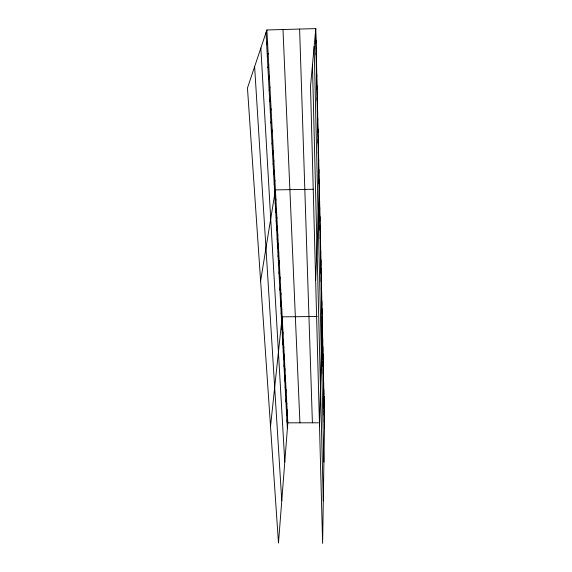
<?xml version="1.0" encoding="UTF-8"?>
<svg xmlns="http://www.w3.org/2000/svg" width="572" height="572" viewBox="0 0 572 572"><rect width="100%" height="100%" fill="white"/><g stroke="black" fill="none" stroke-linecap="round" stroke-linejoin="round"><path stroke-width="0.86" d="M324.295 421.943L324.388 416.259M323.845 401.787L323.945 396.203M324.002 408.58L324.095 402.967M324.152 415.301L324.245 409.652M323.223 373.816L323.33 368.389M323.38 380.931L323.487 375.461M323.537 387.966L323.638 382.453M323.695 394.916L323.795 389.368M322.894 359.338L323.008 353.989M323.058 366.623L323.173 361.232M322.393 336.972L322.515 331.76M322.565 344.516L322.68 339.26M322.73 351.973L322.844 346.668M319.519 426.405L322.179 316.495M322.222 329.336L322.343 324.174M321.7 305.87L321.829 300.851M321.879 313.785L322 308.723M321.335 289.732L321.471 284.827M321.521 297.848L321.65 292.893M320.971 273.194L321.106 268.411M321.157 281.517L321.292 276.669M320.592 256.235L320.735 251.573M320.778 264.764L320.921 260.046M320.399 247.59L320.542 242.993M320.198 238.831L320.349 234.305M319.798 220.978L319.955 216.595M319.998 229.965L320.156 225.504M319.598 211.876L319.755 207.565M319.39 202.652L319.555 198.42M315.644 280.387L319.348 189.146M318.962 183.54L319.133 179.472M318.74 173.645L318.919 169.662M318.518 163.606L318.697 159.71M318.289 153.432L318.468 149.628M318.053 143.107L318.247 139.396M317.825 132.632L318.011 129.022M317.582 122.015L317.782 118.504M317.346 111.233L317.546 107.829M317.095 100.3L317.303 97.004M316.852 89.203L317.06 86.022M316.595 77.942L316.809 74.875M316.345 66.509L316.559 63.564M266.888 29.98L287.823 422.83L278.478 543.071L247.462 88.031L266.888 29.98L315.787 28.6L324.538 422.801L322.622 543.4L310.503 86.501L315.787 28.6M316.08 54.905L316.309 52.081M287.03 421.979L287.48 416.309M286.672 415.351L287.123 409.716M286.307 408.651L286.772 403.053M315.815 43.129L316.044 40.426M285.943 401.88L286.415 396.31M285.578 395.023L286.05 389.489M285.199 388.095L285.678 382.596M284.82 381.081L285.306 375.625M284.441 373.988L284.935 368.568M284.055 366.809L284.556 361.433M283.662 359.552L284.17 354.211M283.269 352.202L283.776 346.911M282.861 344.766L283.383 339.518M282.461 337.244L282.983 332.046M282.046 329.636L282.582 324.481M270.527 426.44L282.175 316.824L317.217 316.53M281.209 314.128L281.76 309.073M280.788 306.234L281.345 301.229M280.359 298.241L280.923 293.293M279.915 290.154L280.495 285.256M279.479 281.96L280.058 277.127M279.029 273.666L279.622 268.89M278.578 265.265L279.179 260.553M278.121 256.764L278.728 252.109M277.656 248.148L278.271 243.558M277.184 239.418L277.806 234.899M276.705 230.58L277.341 226.133M276.226 221.629L276.869 217.246M275.733 212.555L276.39 208.251M275.239 203.367L275.904 199.135M260.618 280.981L275.411 189.897L313.699 189.246M274.21 184.327L274.896 180.259M273.681 174.46L274.374 170.477M273.137 164.464L273.845 160.568M272.594 154.326L273.309 150.522M272.036 144.037L272.765 140.333M271.478 133.605L272.215 129.994M270.906 123.023L271.657 119.512M270.327 112.291L271.092 108.887M269.741 101.401L270.52 98.098M269.14 90.347L269.934 87.159M268.54 79.129L269.34 76.055M267.925 67.746L268.74 64.793M267.303 56.192L268.132 53.36M266.666 44.459L267.517 41.756M287.823 422.83L318.468 422.801M254.619 66.645L281.767 500.722M260.846 48.027L284.777 462.04M266.023 32.554L287.38 428.535M282.99 29.522L299.921 422.822M299.614 29.058L312.398 422.808M312.448 65.165L323.294 500.908M315.551 31.167L324.446 428.514M314.142 46.589L323.909 462.104"/></g></svg>
